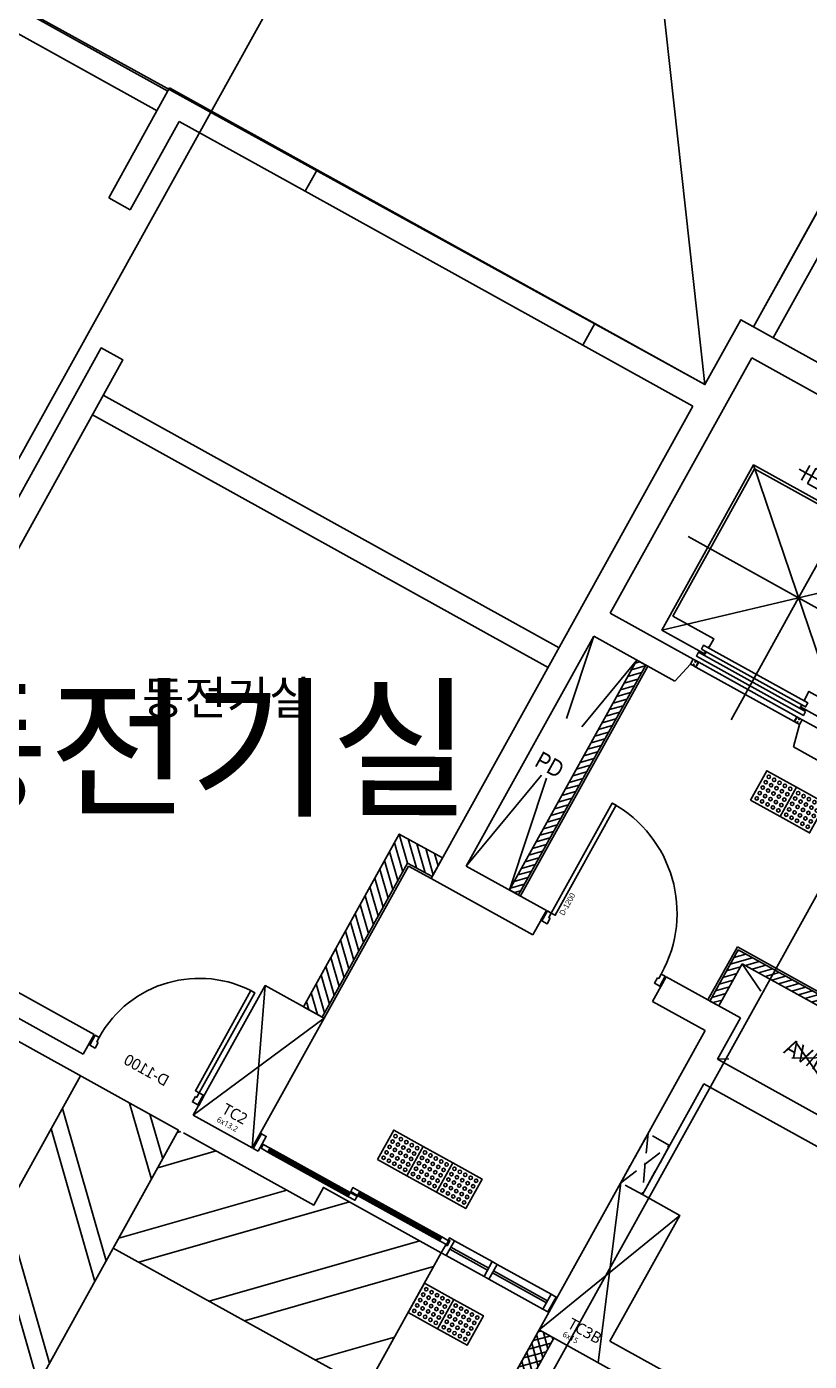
# Model space of a CAD drawing. Header units: millimetres. Extents: x -21000 to 567700, y 435000 to 850800.
# Drawn here: x 255194 to 262163, y 664233 to 676119 of the extents above; entities that cross this region are included whole.
import ezdxf
from ezdxf.enums import TextEntityAlignment as Align
from ezdxf.xclip import XClip

# ---------------------------------------------------------------- set-up
doc = ezdxf.new("R2010")
doc.units = ezdxf.units.MM
doc.header["$LTSCALE"] = 700
doc.header["$XCLIPFRAME"] = 2
for name, pattern in [('AB_Pbase$0$HID', [2.3, 1.5, -0.8]), ('AB_Pbase$0$주차장기둥$0$CEN', [62, 60, -1, 0, -1]), ('AB_Pbase$0$지하1층 동골조$0$$5$12$0$HIDDEN', [0.375, 0.25, -0.125])]:
    doc.linetypes.add(name, pattern=pattern)
doc.layers.get('0').update_dxf_attribs({"color": 2})
doc.layers.get('Defpoints').update_dxf_attribs({"color": 171})
for name, color, linetype, plot in [('AB_Pbase$0$AB_Pbase_지하1층_구조도void$0$DEF_TEXT', 221, 'Continuous', False), ('AB_Pbase$0$CON-105-B2F$0$DEFPOINT', 247, 'Continuous', False), ('AB_Pbase$0$Defponts', 161, 'Continuous', False)]:
    doc.layers.add(name, color=color, linetype=linetype, plot=plot)
for name, color, linetype in [('AB_Pbase$0$da-open con', 1, 'Continuous'), ('AB_Pbase$0$ELE4', 4, 'Continuous'), ('AB_Pbase$0$ELE8', 8, 'Continuous'), ('AB_Pbase$0$ELE9', 9, 'Continuous'), ('AB_Pbase$0$elev', 6, 'Continuous'), ('AB_Pbase$0$FIN', 6, 'Continuous'), ('AB_Pbase$0$HAT-BR', 5, 'Continuous'), ('AB_Pbase$0$void', 1, 'AB_Pbase$0$HID'), ('AB_Pbase$0$WAL', 3, 'Continuous'), ('AB_Pbase$0$WID', 4, 'Continuous'), ('AB_Pbase$0$WIN', 4, 'Continuous'), ('AB_Pbase$0$WIN1', 1, 'Continuous'), ('AB_Pbase$0$점자블럭', 5, 'Continuous'), ('AB_Pbase$0$주차-장애인', 8, 'Continuous'), ('AB_Pbase$0$주차장기둥$0$CEN_P', 244, 'AB_Pbase$0$주차장기둥$0$CEN'), ('AB_Pbase$0$지하1층 동골조$0$$5$ELE6', 6, 'Continuous')]:
    doc.layers.add(name, color=color, linetype=linetype)
doc.styles.add('AB_Pbase$0$CON-105-B2F$0$맑은고딕', font='malgun.ttf')
doc.styles.add('AB_Pbase$0$돋움', font='')
doc.styles.get('AB_Pbase$0$돋움').set_extended_font_data('Dotum')

# ---------------------------------------------------------------- blocks, each defined once
blk = doc.blocks.new('AB_Pbase$0$Door_s_1300', base_point=(595997.3531800351, -11083.3256178908))
at = {"layer": 'AB_Pbase$0$Defponts'}
for p, q in [((595987.3531800351, -11083.32561789092), (595987.3531800351, -10983.3256178908)), ((597207.3531800351, -11083.3256178908), (597207.3531800351, -10983.3256178908))]:
    blk.add_line(p, q, dxfattribs=at)
at = {"layer": 'AB_Pbase$0$WIN'}
for points in [[(596037.353180035, -10983.3256178908), (596077.353180035, -10983.3256178908), (596077.3531800346, -9863.325617890807), (596037.3531800346, -9863.325617890807)], [(596052.353180035, -11028.3256178908), (596052.353180035, -11083.3256178908), (595997.3531800351, -11083.3256178908), (595997.3531800351, -10983.3256178908), (596037.353180035, -10983.3256178908), (596037.353180035, -11028.3256178908)], [(597142.3531800351, -11028.3256178908), (597142.3531800351, -11083.3256178908), (597197.3531800351, -11083.3256178908), (597197.3531800351, -10983.3256178908), (597157.353180035, -10983.3256178908), (597157.353180035, -11028.3256178908)]]:
    blk.add_lwpolyline(points, close=True, dxfattribs=at)
at = {"layer": 'AB_Pbase$0$WIN1'}
blk.add_arc((596037.3531800347, -10983.32561789057), 1120.000000000109, 0, 90, dxfattribs=at)
at = {"layer": 'AB_Pbase$0$Defponts', "style": 'AB_Pbase$0$돋움'}
blk.add_text('D-1200', height=50, rotation=90, dxfattribs=at).set_placement((596123.5199370538, -10844.38879602542), align=Align.MIDDLE)
blk = doc.blocks.new('AB_Pbase$0$Door_s_1100')
at = {"layer": 'AB_Pbase$0$Defponts'}
for p, q in [((-10.00000002980232, 5.858251825e-06), (-10.00000002980232, 100.0000058582518)), ((1109.999999970212, -7.4505806e-08), (1109.999999970212, 99.9999999254942))]:
    blk.add_line(p, q, dxfattribs=at)
at = {"layer": 'AB_Pbase$0$WIN'}
for points in [[(39.99999997021222, 99.9999999254942), (79.99999997019766, 99.9999999254942), (79.99999997021223, 1119.999999925494), (39.99999997022678, 1119.999999925494)], [(54.99999997021223, 54.99999992549419), (54.99999997021223, -7.4505806e-08), (-2.97877705e-08, -7.4505806e-08), (-2.97877705e-08, 99.9999999254942), (39.99999997021222, 99.9999999254942), (39.99999997022678, 54.99999992549419)], [(1044.999999970183, 54.99999992549419), (1044.999999970227, -7.4505806e-08), (1099.999999970197, -7.4505806e-08), (1099.999999970197, 99.9999999254942), (1059.999999970197, 99.9999999254942), (1059.999999970197, 54.99999992549419)]]:
    blk.add_lwpolyline(points, close=True, dxfattribs=at)
at = {"layer": 'AB_Pbase$0$WIN1'}
blk.add_arc((39.99999997021222, 99.9999999254942), 1020, 0, 89.99999999916623, dxfattribs=at)
at = {"layer": 'AB_Pbase$0$Defponts', "style": 'AB_Pbase$0$돋움'}
blk.add_text('D-1100', height=100, dxfattribs=at).set_placement((549.9999999702266, 49.99999992549419), align=Align.MIDDLE)
blk = doc.blocks.new('AB_Pbase$0$CON-105-B2F')
for p, q in [((-410.0000014827819, 5699.999999991153), (-1529.999993607518, 5699.999999991035)), ((-1529.999993607518, 5699.999999991035), (-1529.999993607023, 5479.999999991735)), ((-410.0000014815013, 4197.999999962806), (-410.0000014827819, 5699.999999991153)), ((-1529.999993607023, 5479.999999991735), (-630.0000014821635, 5479.999999992026)), ((-630.0000014821635, 5479.999999992026), (-630.0000014821998, 4197.999999962456)), ((-630.0000014821998, 4197.999999962456), (-410.0000014815013, 4197.999999962806)), ((-630.0000014769247, 249.9999999923748), (-630.0000014831239, 1369.99999655073)), ((-630.0000014831239, 1369.99999655073), (-410.0000014818433, 1369.99999655009)), ((-410.0000014818433, 1369.99999655009), (-410.0000014814795, 249.999999992724)), ((-5439.999996800637, 249.999999989639), (-5439.999996799095, -785.0000000094878)), ((-5439.999996800637, 249.999999989639), (-630.0000014769247, 249.9999999923748)), ((-410.0000014814795, 249.999999992724), (250.0000000012005, 249.9999999929569)), ((250.0000000012005, 249.9999999929569), (250.0000000035143, -4400.000000014727)), ((-5189.999996798281, -785.0000000096624), (-5189.999996802617, 29.99999999121064)), ((-5189.999996802617, 29.99999999121064), (-2849.9999999996, 29.99999999173451)), ((-2849.9999999996, 29.99999999173451), (-2849.999999998829, -794.99999777833)), ((-2599.999999998218, -844.9999990180366), (-2599.999999999294, -8.2654878e-09)), ((-2599.999999999294, -8.2654878e-09), (2.328306e-10, -7.6834112e-09)), ((2.328306e-10, -7.6834112e-09), (2.2409949e-09, -2600.000000006577)), ((-5439.999996799095, -785.0000000094878), (-5189.999996798396, -785.0000000094878)), ((-2849.999999998829, -794.99999777833), (-2649.999999922897, -844.999999022286)), ((-2649.999999922897, -844.999999022286), (-2599.999999998218, -844.9999990180366)), ((-5439.999996797756, -2005.000000010536), (-5189.999996799153, -2005.000000009837)), ((-5439.99999679609, -2540.000000009023), (-5439.999996797756, -2005.000000010536)), ((-5189.999996792052, -2760.000000013562), (-5189.999996799153, -2005.000000009837)), ((-2649.999999921412, -1954.999999777297), (-2849.999999998014, -2005.00000253832)), ((-2849.999999998014, -2005.00000253832), (-2849.999999996697, -3570.000000007742)), ((-2599.999999998363, -1954.9999997798), (-2649.999999921412, -1954.999999777297)), ((-2599.99999999797, -2600.000000008091), (-2599.999999998363, -1954.9999997798)), ((-8489.999996790655, -4520.000000013795), (-8489.99999679182, -2540.000000010419)), ((-8489.99999679182, -2540.000000010419), (-5439.99999679609, -2540.000000009023)), ((-5859.999996793915, -2760.000000013039), (-5859.999996792648, -5885.000000013155)), ((-5609.999996793217, -5635.000000012805), (-5609.999996795195, -2760.000000014436)), ((-5609.999996795195, -2760.000000014436), (-5189.999996792052, -2760.000000013562)), ((-8269.99999679019, -4520.000000013504), (-8269.999996791588, -3140.000000010536))]:
    blk.add_line(p, q)
blk.add_lwpolyline([(-5559.999996803345, 5109.999999990804), (-2729.999996803228, 5109.999999991502), (-2729.999996802639, 4889.999999991502), (-5559.99999680381, 4889.99999999057)], close=True)
for points in [[(-8309.999996802195, 1079.999999987369), (-8309.999996800752, 479.9999999884748), (-6989.999987492527, 480.0000037090503), (-6989.999987494673, 1080.000003708177), (-8309.999996802195, 1079.999999987369)], [(-8269.999996791588, -3140.000000010536), (-6989.999984081595, -3139.999996289553), (-6989.999984081826, -2760.000000013504), (-5859.999996793915, -2760.000000013039)]]:
    blk.add_lwpolyline(points)
at = {"layer": 'AB_Pbase$0$CON-105-B2F$0$DEFPOINT', "color": 190}
for p, q in [((-6989.999987494673, 1080.000003708177), (-8309.999996800752, 479.9999999884748)), ((-6989.99998749241, 480.0000037089339), (-8309.999996802195, 1079.999999987369)), ((-6989.999984082257, -2539.999996290426), (-8489.999996792752, -3140.000000010477)), ((-6989.999984081595, -3139.999996289553), (-8489.99999679182, -2540.000000010419))]:
    blk.add_line(p, q, dxfattribs=at)
at = {"layer": 'AB_Pbase$0$CON-105-B2F$0$DEFPOINT', "color": 6, "style": 'AB_Pbase$0$CON-105-B2F$0$맑은고딕'}
for s, height, p in [('6x13.2', 50.00000000000017, (-8257.9340928128, 876.0628393858206)), ('TC2', 100.0000000000003, (-8169.417762328514, 876.062839385937)), ('6x15', 50.00000000000017, (-8437.934092802456, -2743.937160612142)), ('TC3B', 100.0000000000003, (-8349.417762318151, -2743.937160612142))]:
    blk.add_text(s, height=height, rotation=269.9999981123598, dxfattribs=at).set_placement(p)
blk = doc.blocks.new('AB_Pbase$0$CON-105-B1F')
at = {"rotation": 359.9999999999997}
blk.add_blockref('AB_Pbase$0$CON-105-B2F', (8.73115e-11, 0), dxfattribs=at)
blk = doc.blocks.new('AB_Pbase$0$지하1층 동골조')
at = {"layer": 'AB_Pbase$0$지하1층 동골조$0$$5$ELE6', "color": 6, "linetype": 'AB_Pbase$0$지하1층 동골조$0$$5$12$0$HIDDEN'}
blk.add_lwpolyline([(113973.96778624, 26190.16835231939), (113781.6814022669, 26297.06083912827), (113538.8410940152, 25858.96532475884), (113973.96778624, 26190.16835231939), (113731.2679055338, 25752.32610740728), (113538.8410940152, 25858.96532475884), (113781.6814022669, 26297.06083912827), (113731.2679055338, 25752.32610740728)], dxfattribs=at)
at = {"rotation": 61.00000007641672}
blk.add_blockref('AB_Pbase$0$CON-105-B1F', (114706.1262703892, 33203.97350886103), dxfattribs=at)
blk = doc.blocks.new('AB_Pbase$0$점자블럭')
at = {"layer": 'AB_Pbase$0$점자블럭', "extrusion": (0, 0, -1)}
blk.add_lwpolyline([(0, 0), (300, 0), (300, 300), (0, 300)], close=True, dxfattribs=at)
at = {"layer": 'AB_Pbase$0$점자블럭', "color": 250}
for centre in [(-259.9999998714775, 259.9999995172256), (-204.9999998714775, 259.9999995172256), (-149.9999998714775, 259.9999995172256), (-94.99999987147748, 259.9999995172256), (-39.99999987147749, 259.9999995172256), (-259.9999996945262, 204.9999995172257), (-259.9999996783445, 149.9999993076781), (-204.9999996945262, 204.9999995172257), (-204.9999996783445, 149.9999993076781), (-149.9999996945262, 204.9999995172257), (-149.9999996783444, 149.9999993076781), (-94.9999996945262, 204.9999995172257), (-94.99999967834447, 149.9999993076781), (-39.9999996945262, 204.9999995172257), (-39.99999967834447, 149.9999993076781), (-259.9999996622791, 94.99999951722565), (-259.9999991634395, 39.99999951722566), (-204.9999996622791, 94.99999951722565), (-204.9999991634395, 39.99999951722566), (-149.9999996622791, 94.99999951722565), (-149.9999991634395, 39.99999951722566), (-94.99999966227917, 94.99999951722565), (-94.9999991634395, 39.99999951722566), (-39.99999966227915, 94.99999951722565), (-39.9999991634395, 39.99999951722566)]:
    blk.add_circle(centre, 15, dxfattribs=at)
blk = doc.blocks.new('AB_Pbase$0$주출입구현관문(105동 지하)')
at = {"layer": 'AB_Pbase$0$Defponts'}
blk.add_line((-13609.58418097076, -17415.50663200882), (-13536.86228859212, -17284.31392498337), dxfattribs=at)
at = {"layer": 'AB_Pbase$0$ELE9'}
for p, q in [((-12757.35550633594, -17847.89105116122), (-13470.16921287979, -17452.76876659362)), ((-12737.96300166033, -17812.90632928832), (-13450.77670824769, -17417.784044767)), ((-11922.19303978945, -18207.93084501172), (-12652.4991076015, -17803.11231005267)), ((-11941.5855443881, -18242.9155668717), (-12671.89161229026, -17838.09703193212)), ((-11809.49164844304, -18241.81884495614), (-11472.76369179337, -18428.47170684574)), ((-11882.21354086482, -18373.01155196159), (-11545.48558420178, -18559.66441387785)), ((-11429.0327894903, -18452.7123376219), (-10947.9851439461, -18719.36355553515)), ((-11501.75468191207, -18583.90504462734), (-11020.70703634634, -18850.55626258004))]:
    blk.add_line(p, q, dxfattribs=at)
at = {"layer": 'AB_Pbase$0$WIN'}
for p, q in [((-13454.73628986376, -17424.92726139995), (-13463.85578231519, -17441.37912836182)), ((-13463.41694332418, -17440.58744827535), (-12750.60323678725, -17835.70973286277)), ((-13457.59919196163, -17430.09203172984), (-12744.78548538432, -17825.21431629776)), ((-12741.92258332309, -17820.04954596082), (-12751.04207576471, -17836.50141290948)), ((-12658.88275233446, -17814.62861697514), (-12668.00224472923, -17831.08048388391)), ((-12665.13934269166, -17825.91571363387), (-11934.833274856, -18230.73424857316)), ((-12659.32159131212, -17815.42029705524), (-11929.0155235033, -18220.23883200783)), ((-11504.27651184014, -18485.32187986205), (-11841.00446852005, -18298.66901801221)), ((-11513.97276415149, -18502.81424076843), (-11850.70072080105, -18316.16137891213)), ((-10989.19421627029, -18793.70608946241), (-11470.2418618483, -18527.05487157788)), ((-10979.49796396203, -18776.21372854433), (-11460.54560956731, -18509.56251067796))]:
    blk.add_line(p, q, dxfattribs=at)
for points in [[(-13557.10709818773, -17444.59538895215), (-13600.83800045753, -17420.35475814281), (-13528.11610811893, -17289.16205117033), (-13484.38520576616, -17313.4026819801)], [(-13450.77670824437, -17417.78404474037), (-13511.99997153031, -17383.84716161655), (-13531.3924761592, -17418.8318834496), (-13470.16921287979, -17452.76876659362)], [(-12652.4991076015, -17803.11231005267), (-12713.72237087085, -17769.17542696223), (-12733.11487549302, -17804.16014880864), (-12671.89161229026, -17838.09703193212)], [(-11887.15943387666, -18278.80147741941), (-11874.04016323355, -18286.07366670022), (-11849.79953240388, -18242.34276435396), (-11862.91880312748, -18235.07057514664), (-11853.22255079282, -18217.5782141865), (-11809.49164844304, -18241.81884495614), (-11882.21354086482, -18373.01155196159), (-11925.94444320435, -18348.77092114551)], [(-11472.76369179337, -18428.47170684574), (-11429.0327894903, -18452.7123376219), (-11501.75468185541, -18583.90504464085), (-11545.48558416823, -18559.66441384482)], [(-10947.98414066888, -18719.36174558976), (-10904.25323836581, -18743.60237636592), (-10976.97513073092, -18874.79508338487), (-11020.70603304374, -18850.55445258884)]]:
    blk.add_lwpolyline(points, close=True, dxfattribs=at)
for points in [[(-12737.96300166033, -17812.90632928832), (-12757.35550633594, -17847.89105116122), (-12696.13224304968, -17881.82793428545), (-12676.73973838735, -17846.84321238581), (-12737.96300166033, -17812.90632928832)], [(-11922.19303978945, -18207.93084501172), (-11941.5855443881, -18242.9155668717), (-11880.36228116214, -18276.85245000865), (-11860.96977654652, -18241.86772811555), (-11922.19303980283, -18207.93084501836)]]:
    blk.add_lwpolyline(points, dxfattribs=at)
at = {"layer": 'AB_Pbase$0$점자블럭', "extrusion": (0, 0, -1), "zscale": -1, "rotation": 29.00019624691723}
for p in [(12494.93500823565, -17518.86144629854), (12232.54959427457, -17664.30523104165), (11970.16418030698, -17809.74901586477), (12221.68014123221, -18882.2879333436), (11959.29472721458, -19027.73171810029)]:
    blk.add_blockref('AB_Pbase$0$점자블럭', p, dxfattribs=at)
blk = doc.blocks.new('AB_Pbase$0$0228_REV.')
at = {"layer": 'AB_Pbase$0$Defponts', "style": 'AB_Pbase$0$돋움'}
blk.add_text('동전기실', height=300, rotation=6.6701066e-09, dxfattribs=at).set_placement((459577.3163926542, 563077.2537610139))
blk = doc.blocks.new('AB_Pbase$0$AB_Pbase_지하1층_골조')
for p, q in [((265676.726628956, 680679.142681621), (261667.3510776281, 673446.0376954261)), ((265851.6505705136, 680582.1807578055), (261842.2750191858, 673349.075771611)), ((250306.7197320909, 678951.8522423025), (256451.358005718, 675545.82336807)), ((250209.7578023674, 678776.9283040249), (256354.3960759789, 675370.8994297953)), ((257780.6828572301, 674845.8423239966), (260254.1073473986, 673474.8006358492)), ((257674.0247345122, 674653.4259919013), (260147.4492246956, 673282.3843037382)), ((255876.15625456, 672837.349778917), (259934.3916225283, 670587.8330089828)), ((255779.1943248364, 672662.425840636), (259837.4296927897, 670412.9090707015)), ((253975.9297498314, 668151.0250957498), (255795.1387078911, 667142.621026468)), ((253878.9678200932, 667976.1011574758), (255698.176778153, 666967.6970881941)), ((255795.1387078911, 667142.621026468), (255698.176778153, 666967.6970881941))]:
    blk.add_line(p, q)
blk = doc.blocks.new('AB_Pbase$0$주차장기둥$0$cen 2bl 지하')
at = {"layer": 'AB_Pbase$0$주차장기둥$0$CEN_P', "color": 5}
for p, q in [((-80385.70226706105, 74719.81558893132), (-80385.7022670294, 259513.0474187817)), ((-72285.70226705231, 74276.35306468303), (-72285.70226702941, 259482.9521303476))]:
    blk.add_line(p, q, dxfattribs=at)
blk = doc.blocks.new('AB_Pbase$0$주차장기둥')
at = {"rotation": 1.99999810188403}
blk.add_blockref('AB_Pbase$0$주차장기둥$0$cen 2bl 지하', (36991.78868371947, -11666.72538985428), dxfattribs=at)
blk = doc.blocks.new('AB_Pbase$0$AB_Pbase_지하1층_구조도void', base_point=(49381.21374515444, 737051.3589096147))
blk.add_line((258861.0355866386, 694384.2453738106), (261233.6761162174, 672931.8139650256))
at = {"layer": 'AB_Pbase$0$AB_Pbase_지하1층_구조도void$0$DEF_TEXT'}
blk.add_lwpolyline([(258861.0355866385, 694384.2453738106), (266982.9155454703, 694384.2453738118), (271795.0267737895, 691716.8483587501), (261667.3538731505, 673446.0427386817), (261553.7272737012, 673509.0269910442), (261233.6753394018, 672931.8209886695), (250306.7197320909, 678951.8522423026), (258861.0355866386, 694384.245373811)], dxfattribs=at)
blk = doc.blocks.new('AB_Pbase$0$실명')
at = {"layer": 'AB_Pbase$0$Defponts', "style": 'AB_Pbase$0$돋움'}
blk.add_text('동전기실', height=999.9999999999994, rotation=359.9315350211501, dxfattribs=at).set_placement((275145.9023999251, -161654.5190422668))
blk = doc.blocks.new('AB_Pbase$0$C2FA95CCC_1')
at = {"layer": 'AB_Pbase$0$주차-장애인', "color": 6}
for p, q in [((2300.001994036138, -0.0002200156450272), (2300.001994043589, 4999.999779999257)), ((917.6490528881548, 4068.627231031656), (217.649052888155, 4068.627231031656)), ((217.649052888155, 4068.627231031656), (217.6490528807044, 3921.568407505751)), ((917.6490528881548, 4068.627231031656), (917.6490528807043, 3921.568407520652)), ((1417.649052888155, 4068.627231031656), (2117.649052888155, 4068.627231031656)), ((1417.649052888155, 4068.627231031656), (1417.649052880704, 3921.568407505751)), ((2117.649052888155, 4068.627231031656), (2117.649052880704, 3921.568407520652)), ((917.6490528807043, 3921.568407520652), (217.6490528807044, 3921.568407505751)), ((1417.649052880704, 3921.568407505751), (2117.649052880704, 3921.568407520652))]:
    blk.add_line(p, q, dxfattribs=at)
at = {"layer": 'AB_Pbase$0$주차-장애인'}
for p, q in [((2800.251333653927, 4999.999779999257), (3300.001994073391, 4500.249119594693)), ((3008.223916351795, 4999.999779984355), (3300.001994051039, 4708.22170229256)), ((2300.001994036138, 4668.35878880322), (3300.001994065941, 3668.358788788321)), ((2300.001994043589, 4460.38620609045), (3300.001994073391, 3460.386206075549)), ((2300.001994036138, 3628.495875284076), (3300.001994065941, 2628.495875269175)), ((2300.001994043589, 3420.523292586208), (3300.001994051039, 2420.523292556405)), ((953.353656835854, 2209.416465446353), (893.1239434629679, 2897.845239400864)), ((1028.491663187742, 2787.818256258965), (997.098458878696, 2785.071706771851)), ((997.098458878696, 2785.071706771851), (1022.00193887949, 2500.423627942801)), ((1022.00193887949, 2500.423627942801), (1369.687215656042, 2500.423627942801)), ((1369.687215656042, 2500.423627942801), (1369.687215656042, 2406.673627942801)), ((2300.001994043589, 2588.632961794734), (3300.001994065941, 1588.63296175003)), ((865.3057169392702, 2381.385588735342), (857.9249514713882, 2465.74812398851)), ((1030.20400109142, 2406.673627942801), (1039.259704396128, 2303.166465446353)), ((1369.687215656042, 2406.673627942801), (1030.20400109142, 2406.673627942801)), ((2300.001994043589, 2380.660379081965), (3300.001994065941, 1380.660379052162)), ((1039.259704396128, 2303.166465446353), (1515.076720200479, 2303.166465446353)), ((1515.076720200479, 2303.166465446353), (1763.617541484534, 1815.198451384902)), ((1457.617067635059, 2209.416465446353), (953.353656835854, 2209.416465446353)), ((1722.628558307886, 1689.111067965627), (1457.617067635059, 2209.416465446353)), ((1620.573731429875, 1767.888292014599), (1575.33930581063, 1856.698462992907)), ((1927.469408750534, 1793.444367960095), (1722.628558307886, 1689.111067965627)), ((1884.920208632946, 1876.982551261782), (1763.617541484534, 1815.198451384902)), ((1884.920208632946, 1876.982551261782), (1927.469408750534, 1793.444367960095)), ((2300.001994036138, 1548.77004827559), (3300.001994065941, 548.7700482457876)), ((2300.001994043589, 1340.797465577721), (3300.001994065941, 340.7974655479193)), ((2300.001994036138, 508.907134771347), (2808.909348808229, -0.000220000743866)), ((2300.001994036138, 300.9345520585775), (2600.936766110361, -0.000220000743866))]:
    blk.add_line(p, q, dxfattribs=at)
at = {"layer": 'AB_Pbase$0$주차-장애인', "color": 6}
blk.add_lwpolyline([(3300.001994051039, -0.000220000743866), (3300.001994051039, -0.000220000743866), (3300.001994043589, 4999.999779999257), (0.0019940286874771, 4999.999779999257), (0.0019940510392189, -0.000220000743866), (3300.001994051039, -0.000220000743866)], dxfattribs=at)
at = {"layer": 'AB_Pbase$0$주차-장애인'}
for centre, radius, start, end in [((1014.068326972425, 2908.426501870156), 121.4063714060285, 275.0000000433545, 185.0000000970936), ((1132.354935184121, 1999.999779999256), 540.5861038223719, 120.5076016959395, 334.5724107628355), ((1132.354935184121, 1999.999779999256), 465.5861038223719, 125.0000000025899, 342.0740890663219)]:
    blk.add_arc(centre, radius, start, end, dxfattribs=at)
blk = doc.blocks.new('AB_Pbase$0$pppaaa_1_1')
at = {"layer": 'AB_Pbase$0$주차-장애인', "ltscale": 600, "rotation": 330.9999951354932}
blk.add_blockref('AB_Pbase$0$C2FA95CCC_1', (251236.5401875451, 663518.2710293593), dxfattribs=at)
blk = doc.blocks.new('AB_Pbase$0$장애인주차구획통로_1')
at = {"layer": 'AB_Pbase$0$ELE8'}
h = blk.add_hatch(dxfattribs=at)
h.set_pattern_fill('ANSI32', color=256, scale=79.99999999999991, angle=151)
h.set_pattern_definition([(195.9999999999997, (-28406.33484164049, -694336.9095107228), (210.0356651325532, -732.4814123049989), []), (195.9999999999997, (-28720.50733649054, -694162.7608531096), (210.0356651325532, -732.4814123049989), [])])
h.paths.add_polyline_path([(228140.5053196768, -28045.40138138295), (227558.7336862734, -29094.94498055754), (229810.8701792458, -30343.32487368013), (230479.8942883379, -29136.38317887043), (229430.3526322831, -28554.60804000311), (229343.1017184903, -28712.01158396411)])
at = {"layer": 'AB_Pbase$0$주차-장애인', "color": 6, "elevation": -6.913581e-10}
blk.add_lwpolyline([(228140.5053196768, -28045.40138138295), (227558.7336862734, -29094.94498055754), (229810.8701792458, -30343.32487368013), (230479.8942883379, -29136.38317887043), (229430.3526322831, -28554.60804000311), (229343.1017184903, -28712.01158396411), (228184.1441858741, -28069.59080475511)], dxfattribs=at)
blk = doc.blocks.new('AB_Pbase$0$ELEV-17', base_point=(816430.8164222648, 396511.9642680436))
at = {"layer": 'AB_Pbase$0$elev'}
for p, q in [((816430.8164242049, 398029.2442773521), (816430.8164219287, 399270.244277352)), ((815900.8164225239, 399011.9642684693), (815875.8164227435, 399011.9642684823)), ((815900.816422496, 398961.9642684694), (815875.8164227178, 398961.9642684851)), ((816930.8164224942, 399011.9642680437), (815930.816422494, 399011.9642680437)), ((816930.8164224942, 398961.9642680438), (815930.816422494, 398961.9642680438)), ((816430.8164226396, 398883.2442773521), (816430.8164225664, 398923.244277354)), ((816960.8164225222, 399011.9642679747), (816985.8164225898, 399011.9642679707)), ((816960.816422496, 398961.9642679766), (816985.8164225674, 398961.9642679679)), ((815505.8164257538, 397188.2442756526), (817355.8164226632, 398870.2442790496)), ((817355.816425754, 397188.2442790515), (815505.8164226634, 398870.2442756526)), ((816430.8164227774, 398808.2442773539), (816430.8164227039, 398848.244277354)), ((816430.8164242049, 398029.2442773521), (815305.8164242086, 398029.2442752855)), ((816430.8164242049, 398029.2442773521), (816430.8164264886, 396788.2442773522)), ((816430.8164242049, 398029.2442773521), (817555.8164242049, 398029.2442794171)), ((816980.8164260567, 397023.2442783625), (815845.8164260567, 397023.2442762773)), ((815945.8164261907, 396948.244276461), (815945.8164259152, 397098.244276461)), ((816915.8164259192, 397098.2442782451), (816915.8164261945, 396948.2442782432))]:
    blk.add_line(p, q, dxfattribs=at)
for points in [[(815885.816422595, 398883.2442763453), (816975.8164226733, 398883.24427821), (816975.8164226033, 398923.24427821), (815885.8164225213, 398923.2442763454)], [(815903.8164224941, 398964.9642680437), (815927.8164224941, 398964.9642680437), (815927.8164224941, 399008.9642680437), (815903.8164224941, 399008.9642680437), (815903.8164224941, 398996.9642680437), (815900.8164224941, 398996.9642680437), (815900.8164224941, 399011.9642680437), (815930.816422494, 399011.9642680437), (815930.816422494, 398961.9642680438), (815900.8164224941, 398961.9642680438), (815900.8164224941, 398976.9642680438), (815903.8164224941, 398976.9642680438)], [(816957.816422494, 398964.9642680437), (816933.816422494, 398964.9642680437), (816933.816422494, 399008.9642680437), (816957.816422494, 399008.9642680437), (816957.816422494, 398996.9642680437), (816960.8164224941, 398996.9642680437), (816960.8164224941, 399011.9642680437), (816930.8164224942, 399011.9642680437), (816930.8164224942, 398961.9642680438), (816960.8164224941, 398961.9642680438), (816960.8164224941, 398976.9642680438), (816957.816422494, 398976.9642680438)], [(816965.8164227374, 398848.2442781916), (816965.8164228147, 398808.2442781879), (815905.8164227325, 398808.2442763804), (815905.8164226593, 398848.2442763802)], [(816005.8164261945, 396948.2442765713), (816005.816425919, 397098.2442765732), (816855.8164259151, 397098.2442781348), (816855.8164261945, 396948.2442781348)]]:
    blk.add_lwpolyline(points, close=True, dxfattribs=at)
for points in [[(815935.8164226409, 398858.2442764371), (815945.816422641, 398858.2442764554), (815945.8164226187, 398870.2442764554), (815505.8164226634, 398870.2442756526), (815505.8164257538, 397188.2442756526), (817355.816425754, 397188.2442790515), (817355.8164226632, 398870.2442790496), (816915.8164226969, 398870.2442780996), (816915.816422719, 398858.2442780978), (816925.8164227228, 398858.2442781181), (816915.816422719, 398858.2442780978)], [(815935.816422751, 398798.2442764371), (815945.8164227514, 398798.2442764554), (815945.816422907, 398713.2442764554), (815530.816422952, 398713.2442756987), (815530.8164257077, 397213.2442756987), (817330.8164257077, 397213.2442790075), (817330.8164229519, 398713.2442790056), (816915.8164229889, 398713.2442780961), (816915.8164228331, 398798.2442780996), (816925.8164228258, 398798.2442781201)]]:
    blk.add_lwpolyline(points, dxfattribs=at)
at = {"layer": 'Defpoints'}
for p, q in [((815875.8164224921, 399011.9642696492), (815825.8164197345, 399211.9642680437)), ((816985.8164224924, 399011.9642696492), (817035.816424495, 399211.9642680437)), ((815875.8164224921, 398961.9642696494), (815875.8164224921, 399011.9642696492)), ((816985.8164224924, 399011.9642696492), (816985.816422496, 398961.9642696494))]:
    blk.add_line(p, q, dxfattribs=at)
blk = doc.blocks.new('AB_Pbase$0$CO_101-1-B_B1')
at = {"layer": 'AB_Pbase$0$HAT-BR'}
h = blk.add_hatch(dxfattribs=at)
h.set_pattern_fill('ANSI31', color=256, scale=15, angle=2.54e-14)
h.set_pattern_definition([(44.99999999999999, (5.82077e-11, 1.164153e-10), (-33.67596045400933, 33.67596045400933), [])])
h.paths.add_polyline_path([(-2239.999999999476, -4.656613e-10), (-2149.999999999534, -4.656613e-10), (-2149.999999999243, 2339.999999999185), (-2239.999999999534, 2339.999999999301)])
h.paths.add_polyline_path([(-109.9999999994761, 429.9999999990687), (1595.000000001455, 429.9999999994179), (1595.000000001572, -420.0000000032596), (1785.000000001513, -420.0000000032596), (1785.000000001746, 329.9999999993015), (3175.000000001455, 329.9999999993015), (3175.000000001572, -1.0477379e-09), (3365.000000000524, -6.984919e-10), (3364.943305817666, 2339.777086190879), (3265.056694167084, 2339.775565523654), (3265.000000000757, 2339.775564660435), (3175.000000000524, 2339.999999983236), (3175.00000000064, 519.9999999833526), (-199.9999999992433, 519.9999999993015), (-199.9999999993015, -1.164153e-10), (-109.9999999994179, -1.164153e-10)])
at = {"layer": 'AB_Pbase$0$FIN'}
for p, q in [((850.0000000015715, 2589.999999999185), (850.0000000014551, 5189.999999999185)), ((870.0000000015133, 2589.999999999185), (870.0000000015716, 5189.999999999185)), ((-2129.999999999476, 2339.999999999069), (-2129.999999999418, -6.984919e-10)), ((3155.000000000641, 539.9999999833526), (3155.000000000699, 2339.999999983236)), ((3155.000000000641, 539.9999999833526), (-219.9999999994179, 539.9999999994179)), ((-219.9999999994179, 539.9999999994179), (-219.9999999993015, 2.328306e-10)), ((3365.000000000524, -6.984919e-10), (3365.000000000582, 519.9999999994179))]:
    blk.add_line(p, q, dxfattribs=at)
at = {"layer": 'AB_Pbase$0$void'}
for p, q in [((200.000000001688, 2589.999999999069), (850.0000000014551, 5189.999999999185)), ((200.000000001397, 5189.999999999185), (850.0000000015715, 2589.999999999185)), ((-2239.999999999476, -4.656613e-10), (-2680.006470772321, 2340.00040541694)), ((-2680.006470773835, 0.000405419850722), (-2239.999999999534, 2339.999999999301)), ((4955.000000000524, 2339.999999999185), (4955.000000000641, -8.149073e-10)), ((4955.000000000466, 0), (5500.000000001455, 2339.999999999185)), ((5500.000000001572, -5.820766e-10), (4955.000000000699, 2339.999999996973)), ((1595.000000001513, -422.8591069444083), (-109.9999999994761, 429.9999999990687)), ((1595.000000001455, 429.9999999994179), (109.9999999998253, -420.0000000052386)), ((1785.000000001746, 329.9999999993015), (2985.000000000699, -420.0000000052386)), ((1785.000000001571, -422.8591069439426), (3175.000000001455, 329.9999999993015))]:
    blk.add_line(p, q, dxfattribs=at)
at = {"layer": 'AB_Pbase$0$WAL'}
for p, q in [((-2239.999999999534, 2339.999999999301), (-2239.999999999476, -4.656613e-10)), ((-2239.999999999534, 2339.999999999301), (-2149.999999999243, 2339.999999999185)), ((-2149.999999999243, 2339.999999999185), (-2149.999999999534, -4.656613e-10)), ((3264.999999762687, 2340.002258841647), (3175.000000000524, 2339.999999983236)), ((3175.00000000064, 519.9999999833526), (3175.000000000524, 2339.999999983236)), ((3265.000000000757, 2339.775564660435), (3364.999999983993, 2339.777087053983)), ((3265.000000000757, 2339.775564660435), (3265.000000000757, 2339.775564660435)), ((3365.000000000524, -6.984919e-10), (3364.998950117501, 2339.777087038034)), ((-199.9999999992433, 519.9999999993015), (-199.9999999993015, -1.164153e-10)), ((-199.9999999992433, 519.9999999993015), (3175.00000000064, 519.9999999833526)), ((1595.000000001455, 429.9999999994179), (-109.9999999994761, 429.9999999990687)), ((-109.9999999994761, 429.9999999990687), (-109.9999999994179, -1.164153e-10)), ((1595.000000001572, -420.0000000032596), (1595.000000001455, 429.9999999994179)), ((1785.000000001513, -420.0000000032596), (1785.000000001746, 329.9999999993015)), ((1785.000000001746, 329.9999999993015), (3175.000000001455, 329.9999999993015)), ((3175.00000000163, 1.9790605e-09), (3175.000000001455, 329.9999999993015)), ((-2239.999999999476, -4.656613e-10), (-2149.999999999534, -4.656613e-10)), ((-199.9999999993015, -1.164153e-10), (-109.9999999994179, -1.164153e-10)), ((3365.000000000524, -6.984919e-10), (3175.000000001688, -9.313226e-10)), ((1785.000000001513, -420.0000000032596), (1595.000000001572, -420.0000000032596))]:
    blk.add_line(p, q, dxfattribs=at)
for name, p, rotation in [('AB_Pbase$0$ELEV-17', (-1249.999999998428, 5039.999999999301), 179.9999999999998), ('AB_Pbase$0$점자블럭', (-750.0000002270098, 1739.999999999301), 270), ('AB_Pbase$0$점자블럭', (-450.0000002271263, 1739.999999999185), 270)]:
    blk.add_blockref(name, p, dxfattribs=dict(rotation=rotation))
at = {"layer": 'AB_Pbase$0$WID', "extrusion": (0, 0, -1), "xscale": -1, "zscale": -1}
blk.add_blockref('AB_Pbase$0$Door_s_1100', (-930.0000000013387, 2489.999999999185), dxfattribs=at)
at = {"layer": 'AB_Pbase$0$Defponts', "style": 'AB_Pbase$0$돋움', "width": 0.9}
for s, rotation, p in [('EPS/TPS', 89.99999999666494, (535.6171316975378, 3848.199956424884)), ('PD', 6.6701066e-09, (-2467.872816985299, 1149.7048509632)), ('PD', 6.6701066e-09, (5244.038533633691, 1167.364348347066)), ('AV/PD', 6.6701066e-09, (854.1659023399116, -8.962811290984973)), ('ST', 6.6701066e-09, (2429.322992254689, -40.10846296278759))]:
    blk.add_text(s, height=150, rotation=rotation, dxfattribs=at).set_placement(p, align=Align.MIDDLE)
blk = doc.blocks.new('AB_Pbase')
at = {"layer": 'AB_Pbase$0$ELE8'}
h = blk.add_hatch(dxfattribs=at)
h.set_pattern_fill('NET', color=256, scale=19.99999999999994, angle=15.18218399974686)
h.set_pattern_definition([(15.18218399974673, (-1.542503e-09, -3.49246e-10), (-16.62995760569735, 61.28372141142135), []), (105.1821839997462, (-1.542503e-09, -3.49246e-10), (-61.28372141142133, -16.62995760569738), [])])
h.paths.add_polyline_path([(268386.1026051661, 654638.3597962563), (268254.9096515421, 654711.0812435136), (269460.7535722219, 656886.4810949557), (269430.5866689339, 656903.2028837951), (269503.3081162673, 657034.3958375142), (269664.6679732461, 656944.9526013591)])
h.paths.add_polyline_path([(264995.0668918203, 655946.3646859106), (265067.7883392685, 656077.5576395091), (267604.1854441654, 654671.6096583612), (267531.4639968735, 654540.416704682)])
h.paths.add_polyline_path([(265515.9573849696, 658329.9415913534), (264625.2379323506, 656723.0412856331), (264756.4308860704, 656650.3198383464), (265647.1503386593, 658257.2201440514)])
h.paths.add_polyline_path([(261595.0836383555, 663744.7221527844), (262434.7185360506, 663279.304893489), (262361.9269465384, 663148.1508201661), (261522.3621910805, 663613.5291990995)])
h.paths.add_polyline_path([(259756.6100329983, 664512.270793804), (258025.8395871969, 661389.878495592), (258157.0308863085, 661317.1540634508), (259887.8013321864, 664439.5463616546)])
h.paths.add_polyline_path([(260315.6394629272, 659869.0838056203), (259952.0305277666, 659213.1159726682), (259409.7663191365, 659513.6979548946), (259337.0448718153, 659382.5050011843), (260010.5020341915, 659009.2015716743), (260446.8324190928, 659796.3623627876)])
h.paths.add_polyline_path([(263962.9375300766, 659745.3212312773), (263831.7445738917, 659818.0426741478), (263608.7528330189, 659415.7400659804), (261570.8889521595, 660545.3465474586), (261095.7547606044, 659688.1967310449), (261226.9477143028, 659615.4752837394), (261629.3604585476, 660341.432146478), (263536.0313857148, 659284.5471122763), (263133.6169302497, 658558.5871624047), (263264.8116359383, 658485.8688757066)])
edge = h.paths.add_edge_path()
edge.add_line((266057.3066507543, 658944.5457876333), (267386.728463139, 658207.6351873308))
edge.add_line((267386.728463139, 658207.6351873304), (267314.0070158353, 658076.4422336229))
edge.add_line((267314.0070158353, 658076.442233623), (265984.5852075106, 658813.3528316629))
edge.add_line((265984.5852075105, 658813.3528316629), (266057.3786612931, 658944.5101318035))
edge.add_line((268453.836524104, 657616.131808666), (268381.0430393108, 657484.9744622117))
edge.add_line((268381.0430393112, 657484.9744622117), (267506.4233479535, 657969.7841109328))
edge.add_line((267506.4233479533, 657969.7841109328), (267579.1447952499, 658100.9770646282))
edge.add_line((267579.1447952501, 658100.9770646282), (268453.764486606, 657616.1674159466))
edge.add_line((264078.9334135609, 662367.9016343217), (264909.8922625624, 661907.2935876724))
edge.add_line((264909.8922625626, 661907.2935876729), (264837.1006731129, 661776.139514342))
edge.add_line((264837.1006731125, 661776.1395143417), (264006.2119663012, 662236.708680645))
edge.add_line((264006.2119663016, 662236.7086806452), (264079.0035574072, 662367.8627529492))
edge.add_line((262712.0957186556, 658540.702303796), (261120.3581429204, 659423.016917217))
edge.add_line((261120.3581429205, 659423.0169172174), (261193.0795902262, 659554.2098709306))
edge.add_line((261193.0795902265, 659554.2098709305), (262784.887428548, 658671.8563103587))
edge.add_line((262784.8874285476, 658671.8563103585), (262712.167724828, 658540.666502153))
h.paths.add_polyline_path([(265769.0814271693, 663271.8373030697), (265637.893800108, 663344.5683598495), (264857.3449389363, 661936.4210470163), (264988.5396424724, 661863.7027564897)])
h.paths.add_polyline_path([(266035.4377131384, 664061.7565087507), (266166.6253401932, 663989.0254519752), (266360.5491984366, 664338.8733263012), (266229.3562447604, 664411.5947735913)])
at = {"layer": 'AB_Pbase$0$HAT-BR'}
h = blk.add_hatch(dxfattribs=at)
h.set_pattern_fill('ANSI31', color=256, scale=20, angle=60.99999813498786)
h.set_pattern_definition([(105.9999981349877, (0, 0), (-61.04011826181549, -17.50297010748682), [])])
h.paths.add_polyline_path([(272744.7402596872, 675629.3648220553), (272578.5625151936, 675721.4786496894), (272418.5735826232, 675432.8509970751), (273747.995513502, 674695.940331131), (273840.1093467417, 674862.1180724509), (272676.8651572268, 675506.91490525)])
edge = h.paths.add_edge_path()
edge.add_line((257658.8028535346, 667390.1354070093), (257824.9789942766, 667298.0186861753))
edge.add_line((257824.9789942754, 667298.018686176), (258586.1301382213, 668671.171593488))
edge.add_line((258586.1301382201, 668671.1715934885), (258804.7850610214, 668549.9691813302))
edge.add_line((258804.7850610228, 668549.9691813295), (258896.8988942909, 668716.1469227081))
edge.add_line((258896.8988942908, 668716.1469227081), (258512.0662301064, 668929.4631681001))
edge.add_line((258512.0662301068, 668929.4631680995), (257658.8012529274, 667390.1325194389))
blk.add_line((255795.1387078952, 667142.6210264865), (255698.1767781483, 666967.6970881979))
at = {"layer": 'AB_Pbase$0$FIN'}
for p in [(257842.4713881119, 667288.3224931807), (258795.0888680861, 668532.4767874934)]:
    blk.add_line(p, (258593.9263390856, 668643.9830066264), dxfattribs=at)
at = {"layer": 'AB_Pbase$0$WAL'}
blk.add_lwpolyline([(257658.8028535346, 667390.1354070093), (257824.9789942754, 667298.018686176), (258586.1301382201, 668671.1715934885), (258804.7850610228, 668549.9691813295), (258896.8988942908, 668716.1469227081), (258512.0662301068, 668929.4631680995), (257658.8012529262, 667390.1325194392)], dxfattribs=at)
blk.add_lwpolyline([(259756.6100329983, 664512.270793804), (258025.8395871969, 661389.878495592), (258157.0308863085, 661317.1540634508), (259887.8013321864, 664439.5463616546)], close=True, dxfattribs=at)
for name, p, rotation in [('AB_Pbase$0$AB_Pbase_지하1층_골조', (-6.7507498898e-06, -3.3393152989e-06), 359.9999999999999), ('AB_Pbase$0$주차장기둥', (231892.5219283827, 539971.4727125298), 329.0000000345588), ('AB_Pbase$0$0228_REV.', (-203355.4812389409, 106915.8689109765), 359.9999999999992), ('AB_Pbase$0$지하1층 동골조', (146945.0535187308, 639965.19614713), 359.9999999999994), ('AB_Pbase$0$실명', (-21011.03483529872, 830849.9783711426), 359.9999999999999), ('AB_Pbase$0$주출입구현관문(105동 지하)', (270812.1725698339, 683549.2954431974), 359.9999999999992), ('AB_Pbase$0$Door_s_1300', (259781.7878773773, 668157.0436239988), 330.9999999124233)]:
    blk.add_blockref(name, p, dxfattribs=dict(rotation=rotation))
ref = blk.add_blockref('AB_Pbase$0$장애인주차구획통로_1', (28406.33473677823, 694336.9093214736), dxfattribs=dict(rotation=359.9999999999999))
XClip(ref).set_block_clipping_path([(-28406.33484840629, -694336.9095073047), (465439.3839524707, 145612.48179024633)])
at = {"layer": 'AB_Pbase$0$da-open con', "rotation": 359.9999999999999}
blk.add_blockref('AB_Pbase$0$AB_Pbase_지하1층_구조도void', (49381.21373840371, 737051.3589062752), dxfattribs=at)
at = {"layer": 'AB_Pbase$0$ELE4', "rotation": 331.0000004267938}
blk.add_blockref('AB_Pbase$0$CO_101-1-B_B1', (261452.7647115899, 667345.1448352884), dxfattribs=at)
at = {"layer": 'AB_Pbase$0$WAL'}
ref = blk.add_blockref('AB_Pbase$0$pppaaa_1_1', (-0.0090321358875372, -0.0133324861526489), dxfattribs=dict(at, rotation=359.9999999999999))
XClip(ref).set_block_clipping_path([(-396188.9384898804, 0.0133324570973376), (493845.7278262604, 839949.4046300659)])
at = {"layer": 'AB_Pbase$0$WIN', "xscale": -0.9999999999999927, "rotation": 330.9999981364547}
blk.add_blockref('AB_Pbase$0$Door_s_1100', (256717.4855975466, 666517.0203421417), dxfattribs=at)

msp = doc.modelspace()

# ---------------------------------------------------------------- block references
ref = msp.add_blockref('AB_Pbase', (1.00299076e-08, -1.3533281e-09))
XClip(ref).set_block_clipping_path([(-1.50175765e-08, 445500.00000001484), (493845.7187941075, 839949.3912975936)])

doc.saveas('drawing.dxf')
